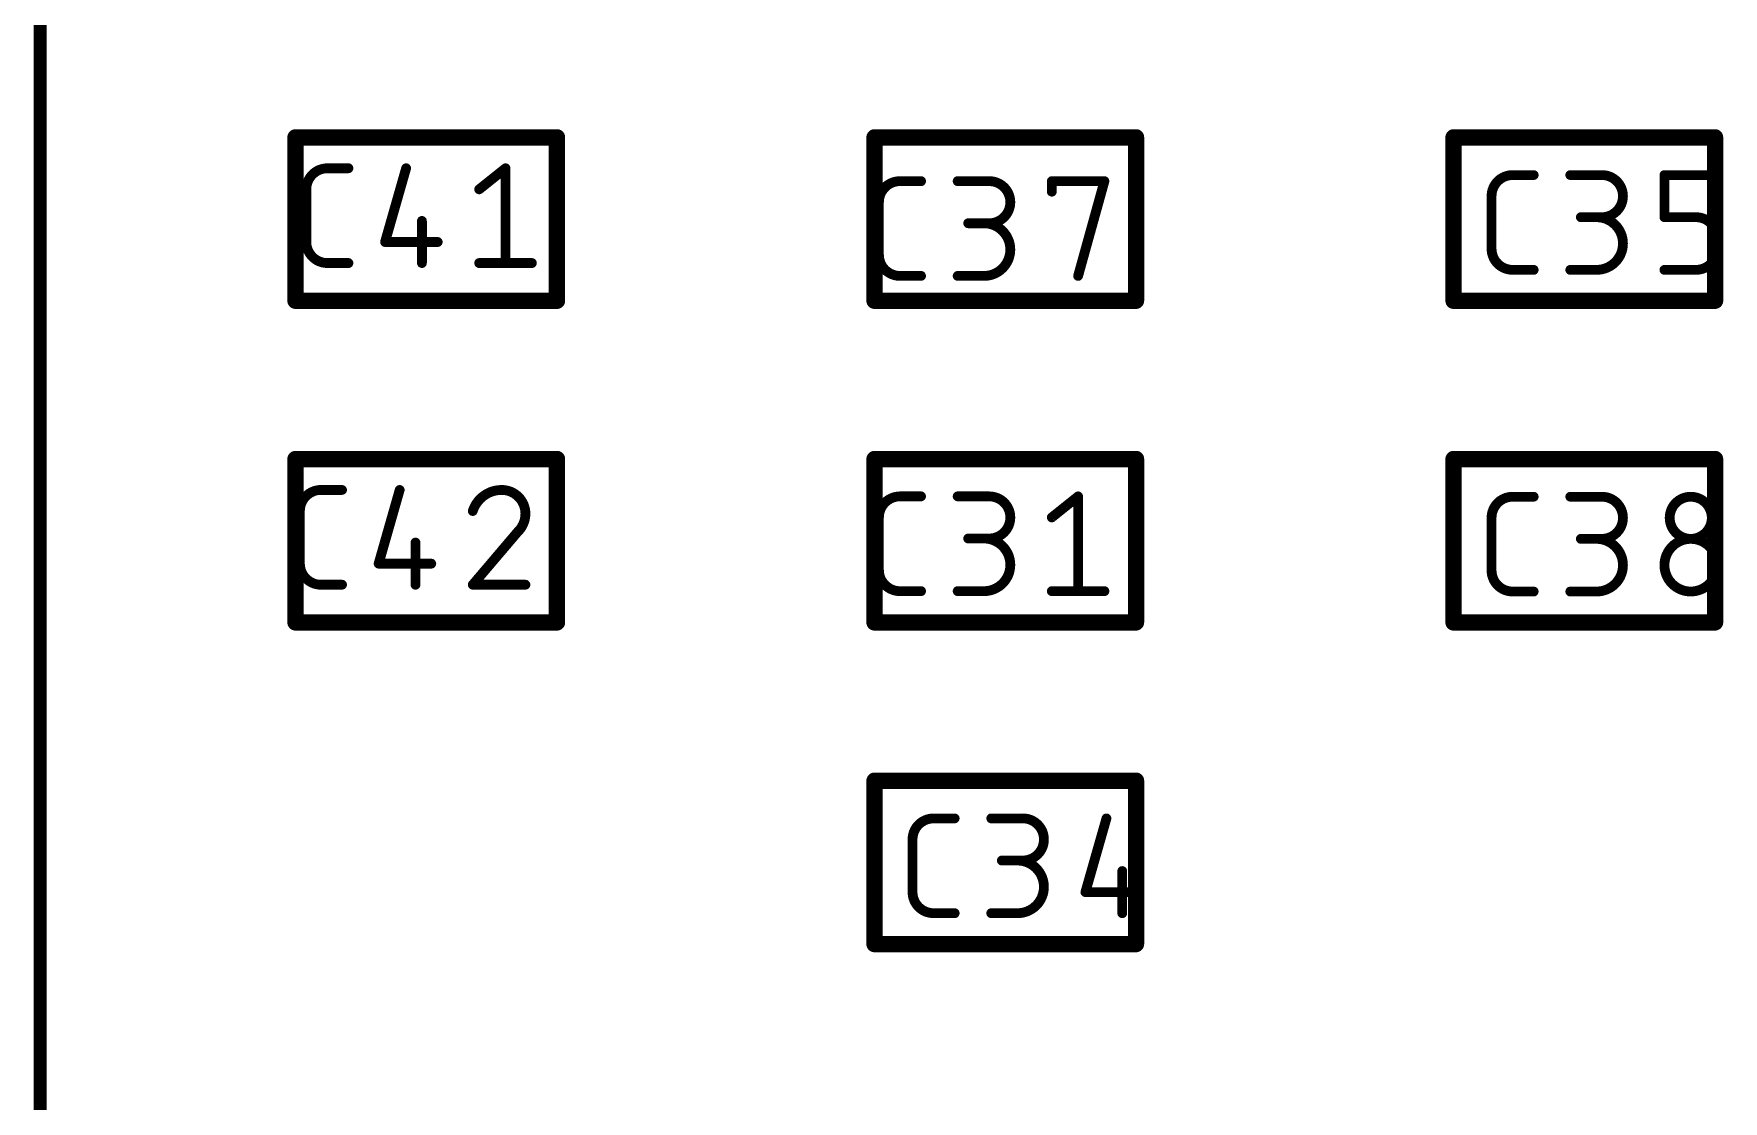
# Model space of a CAD drawing. Extents: x 0 to 107, y -11 to 54.
# Drawn here: x -0.05 to 13.08, y 27.64 to 35.94 of the extents above; entities that cross this region are included whole.
import ezdxf

# ---------------------------------------------------------------- set-up
doc = ezdxf.new("R2010")
doc.units = 0
doc.layers.add('117', color=253, linetype='CONTINUOUS')
doc.layers.add('21', color=253, linetype='CONTINUOUS')

msp = doc.modelspace()

# ---------------------------------------------------------------- linework, layer by layer
at = {"layer": '117'}
for points, const_width in [([(0, 52.5), (0, -9)], 0.1), ([(2.2318, 34.8947), (2.3955, 34.8947)], 0.0762), ([(2.8437, 34.8947), (2.68, 34.3218)], 0.0762), ([(3.4115, 34.731), (3.6161, 34.8947)], 0.0762), ([(3.6161, 34.8947), (3.6161, 34.1581)], 0.0762), ([(6.6818, 34.7947), (6.8455, 34.7947)], 0.0762), ([(7.13, 34.7947), (7.3755, 34.7947)], 0.0762), ([(7.8615, 34.7129), (7.8615, 34.7947)], 0.0762), ([(7.8615, 34.7947), (8.2707, 34.7947)], 0.0762), ([(8.2707, 34.7947), (8.0661, 34.0581)], 0.0762), ([(11.4429, 34.8419), (11.6066, 34.8419)], 0.0762), ([(11.8912, 34.8419), (12.1367, 34.8419)], 0.0762), ([(12.6227, 34.5145), (12.6227, 34.8419)], 0.0762), ([(12.6227, 34.8419), (13.0319, 34.8419)], 0.0762), ([(2.0681, 34.3218), (2.0681, 34.731)], 0.0762), ([(6.5181, 34.2218), (6.5181, 34.631)], 0.0762), ([(11.2793, 34.269), (11.2793, 34.6782)], 0.0762), ([(12.1367, 34.5145), (11.973, 34.5145)], 0.0762), ([(12.8682, 34.5145), (12.6227, 34.5145)], 0.0762), ([(2.9665, 34.4855), (2.9665, 34.1581)], 0.0762), ([(7.3755, 34.4673), (7.2119, 34.4673)], 0.0762), ([(2.68, 34.3218), (3.0892, 34.3218)], 0.0762), ([(13.0319, 34.269), (13.0319, 34.3508)], 0.0762), ([(2.3955, 34.1581), (2.2318, 34.1581)], 0.0762), ([(3.4115, 34.1581), (3.8208, 34.1581)], 0.0762), ([(11.6066, 34.1053), (11.4429, 34.1053)], 0.0762), ([(11.8912, 34.1053), (12.0958, 34.1053)], 0.0762), ([(12.6227, 34.1053), (12.8682, 34.1053)], 0.0762), ([(6.8455, 34.0581), (6.6818, 34.0581)], 0.0762), ([(7.13, 34.0581), (7.3346, 34.0581)], 0.0762), ([(2.1818, 32.3947), (2.3455, 32.3947)], 0.0762), ([(2.7937, 32.3947), (2.63, 31.8218)], 0.0762), ([(6.6818, 32.3447), (6.8455, 32.3447)], 0.0762), ([(7.13, 32.3447), (7.3755, 32.3447)], 0.0762), ([(7.8615, 32.181), (8.0661, 32.3447)], 0.0762), ([(8.0661, 32.3447), (8.0661, 31.6081)], 0.0762), ([(11.4429, 32.3419), (11.6066, 32.3419)], 0.0762), ([(11.8912, 32.3419), (12.1367, 32.3419)], 0.0762), ([(2.0181, 31.8218), (2.0181, 32.231)], 0.0762), ([(6.5181, 31.7718), (6.5181, 32.181)], 0.0762), ([(11.2793, 31.769), (11.2793, 32.1782)], 0.0762), ([(3.7094, 32.0673), (3.3615, 31.6581)], 0.0762), ([(7.3755, 32.0173), (7.2119, 32.0173)], 0.0762), ([(12.1367, 32.0145), (11.973, 32.0145)], 0.0762), ([(2.9165, 31.9855), (2.9165, 31.6581)], 0.0762), ([(2.63, 31.8218), (3.0392, 31.8218)], 0.0762), ([(2.3455, 31.6581), (2.1818, 31.6581)], 0.0762), ([(3.3615, 31.6581), (3.7708, 31.6581)], 0.0762), ([(6.8455, 31.6081), (6.6818, 31.6081)], 0.0762), ([(7.13, 31.6081), (7.3346, 31.6081)], 0.0762), ([(7.8615, 31.6081), (8.2707, 31.6081)], 0.0762), ([(11.6066, 31.6053), (11.4429, 31.6053)], 0.0762), ([(11.8912, 31.6053), (12.0958, 31.6053)], 0.0762), ([(6.9429, 29.8419), (7.1066, 29.8419)], 0.0762), ([(7.3912, 29.8419), (7.6367, 29.8419)], 0.0762), ([(8.2864, 29.8419), (8.1227, 29.269)], 0.0762), ([(6.7793, 29.269), (6.7793, 29.6782)], 0.0762), ([(7.6367, 29.5145), (7.473, 29.5145)], 0.0762), ([(8.4091, 29.4327), (8.4091, 29.1053)], 0.0762), ([(8.1227, 29.269), (8.5319, 29.269)], 0.0762), ([(7.1066, 29.1053), (6.9429, 29.1053)], 0.0762), ([(7.3912, 29.1053), (7.5958, 29.1053)], 0.0762)]:
    msp.add_lwpolyline(points, dxfattribs=dict(at, const_width=const_width))
for points, const_width in [([(2.2318, 34.8947, 0.4142), (2.0681, 34.731)], 0.0762), ([(2.2318, 34.9138, 1), (2.2318, 34.8757)], 0.0381), ([(2.2318, 34.8757, 1), (2.2318, 34.9137)], 0.0381), ([(2.3955, 34.8757, 1), (2.3955, 34.9138)], 0.0381), ([(2.862, 34.8895, 1), (2.8254, 34.8999)], 0.0381), ([(3.6352, 34.8947, 1), (3.5971, 34.8947)], 0.0381), ([(3.628, 34.8798, 1), (3.6042, 34.9096)], 0.0381), ([(6.6818, 34.7947, 0.4142), (6.5181, 34.631)], 0.0762), ([(6.6818, 34.8137, 1), (6.6818, 34.7756)], 0.0381), ([(6.6818, 34.7757, 1), (6.6818, 34.8137)], 0.0381), ([(6.8455, 34.7756, 1), (6.8455, 34.8137)], 0.0381), ([(7.13, 34.8137, 1), (7.13, 34.7756)], 0.0381), ([(7.3755, 34.4673, 1), (7.3755, 34.7947)], 0.0762), ([(7.3755, 34.8137, 1), (7.3755, 34.7756)], 0.0381), ([(7.3755, 34.7756, 1), (7.3755, 34.8137)], 0.0381), ([(7.8615, 34.8137, 1), (7.8615, 34.7756)], 0.0381), ([(7.8806, 34.7947, 1), (7.8425, 34.7947)], 0.0381), ([(8.2891, 34.7896, 1), (8.2524, 34.7998)], 0.0381), ([(8.2707, 34.7756, 1), (8.2707, 34.8137)], 0.0381), ([(11.4429, 34.8419, 0.4142), (11.2793, 34.6782)], 0.0762), ([(11.4429, 34.861, 1), (11.4429, 34.8229)], 0.0381), ([(11.4429, 34.8229, 1), (11.4429, 34.8609)], 0.0381), ([(11.6066, 34.8229, 1), (11.6066, 34.861)], 0.0381), ([(11.8912, 34.861, 1), (11.8912, 34.8229)], 0.0381), ([(12.1367, 34.5145, 1), (12.1367, 34.8419)], 0.0762), ([(12.1367, 34.861, 1), (12.1367, 34.8229)], 0.0381), ([(12.1367, 34.8229, 1), (12.1367, 34.861)], 0.0381), ([(12.6417, 34.8419, 1), (12.6036, 34.8419)], 0.0381), ([(12.6227, 34.861, 1), (12.6227, 34.8229)], 0.0381), ([(13.0319, 34.8229, 1), (13.0319, 34.861)], 0.0381), ([(2.0872, 34.731, 1), (2.0491, 34.731)], 0.0381), ([(2.0491, 34.731, 1), (2.0872, 34.731)], 0.0381), ([(3.3996, 34.7459, 1), (3.4234, 34.7161)], 0.0381), ([(6.5372, 34.631, 1), (6.4991, 34.631)], 0.0381), ([(7.8425, 34.7129, 1), (7.8806, 34.7129)], 0.0381), ([(11.2983, 34.6782, 1), (11.2602, 34.6782)], 0.0381), ([(11.2602, 34.6782, 1), (11.2983, 34.6782)], 0.0381), ([(6.4991, 34.631, 1), (6.5372, 34.631)], 0.0381), ([(11.973, 34.5336, 1), (11.973, 34.4955)], 0.0381), ([(12.0958, 34.1053, 1), (12.0958, 34.5145)], 0.0762), ([(12.0958, 34.5336, 1), (12.0958, 34.4955)], 0.0381), ([(12.1367, 34.5336, 1), (12.1367, 34.4955)], 0.0381), ([(12.1367, 34.4955, 1), (12.1367, 34.5336)], 0.0381), ([(12.6227, 34.5336, 1), (12.6227, 34.4955)], 0.0381), ([(12.6036, 34.5145, 1), (12.6417, 34.5145)], 0.0381), ([(13.0319, 34.3508, 0.4142), (12.8682, 34.5145)], 0.0762), ([(12.8682, 34.5336, 1), (12.8682, 34.4955)], 0.0381), ([(12.8682, 34.4955, 1), (12.8682, 34.5336)], 0.0381), ([(2.9855, 34.4855, 1), (2.9474, 34.4855)], 0.0381), ([(7.2119, 34.4864, 1), (7.2119, 34.4483)], 0.0381), ([(7.3346, 34.4864, 1), (7.3346, 34.4483)], 0.0381), ([(7.3346, 34.0581, 1), (7.3346, 34.4673)], 0.0762), ([(7.3755, 34.4864, 1), (7.3755, 34.4483)], 0.0381), ([(7.3755, 34.4483, 1), (7.3755, 34.4864)], 0.0381), ([(2.0681, 34.3218, 0.4142), (2.2318, 34.1581)], 0.0762), ([(2.0872, 34.3218, 1), (2.0491, 34.3218)], 0.0381), ([(2.0491, 34.3218, 1), (2.0872, 34.3218)], 0.0381), ([(2.68, 34.3408, 1), (2.68, 34.3027)], 0.0381), ([(2.6617, 34.327, 1), (2.6983, 34.3166)], 0.0381), ([(3.0892, 34.3027, 1), (3.0892, 34.3408)], 0.0381), ([(11.2983, 34.269, 1), (11.2602, 34.269)], 0.0381), ([(11.2602, 34.269, 1), (11.2983, 34.269)], 0.0381), ([(11.2793, 34.269, 0.4142), (11.4429, 34.1053)], 0.0762), ([(12.8682, 34.1053, 0.4142), (13.0319, 34.269)], 0.0762), ([(13.0509, 34.269, 1), (13.0128, 34.269)], 0.0381), ([(13.051, 34.3508, 1), (13.0129, 34.3508)], 0.0381), ([(13.0129, 34.3508, 1), (13.051, 34.3508)], 0.0381), ([(13.0129, 34.269, 1), (13.051, 34.269)], 0.0381), ([(2.2318, 34.1772, 1), (2.2318, 34.1391)], 0.0381), ([(2.2318, 34.1391, 1), (2.2318, 34.1772)], 0.0381), ([(2.3955, 34.1391, 1), (2.3955, 34.1772)], 0.0381), ([(2.9474, 34.1581, 1), (2.9855, 34.1581)], 0.0381), ([(3.4115, 34.1772, 1), (3.4115, 34.1391)], 0.0381), ([(3.5971, 34.1581, 1), (3.6352, 34.1581)], 0.0381), ([(3.8208, 34.1391, 1), (3.8208, 34.1772)], 0.0381), ([(6.5181, 34.2218, 0.4142), (6.6818, 34.0581)], 0.0762), ([(6.5372, 34.2218, 1), (6.4991, 34.2218)], 0.0381), ([(6.4991, 34.2218, 1), (6.5372, 34.2218)], 0.0381), ([(11.4429, 34.1243, 1), (11.4429, 34.0862)], 0.0381), ([(11.4429, 34.0862, 1), (11.4429, 34.1243)], 0.0381), ([(11.6066, 34.0862, 1), (11.6066, 34.1243)], 0.0381), ([(11.8912, 34.1243, 1), (11.8912, 34.0862)], 0.0381), ([(12.0958, 34.1243, 1), (12.0958, 34.0862)], 0.0381), ([(12.0958, 34.0862, 1), (12.0958, 34.1243)], 0.0381), ([(12.6227, 34.1243, 1), (12.6227, 34.0862)], 0.0381), ([(12.8682, 34.1243, 1), (12.8682, 34.0862)], 0.0381), ([(12.8682, 34.0862, 1), (12.8682, 34.1243)], 0.0381), ([(6.6818, 34.0772, 1), (6.6818, 34.0391)], 0.0381), ([(6.6818, 34.0391, 1), (6.6818, 34.0772)], 0.0381), ([(6.8455, 34.0391, 1), (6.8455, 34.0772)], 0.0381), ([(7.13, 34.0772, 1), (7.13, 34.0391)], 0.0381), ([(7.3346, 34.0772, 1), (7.3346, 34.0391)], 0.0381), ([(7.3346, 34.0391, 1), (7.3346, 34.0772)], 0.0381), ([(8.0478, 34.0632, 1), (8.0845, 34.053)], 0.0381), ([(2.1818, 32.3947, 0.4142), (2.0181, 32.231)], 0.0762), ([(2.1818, 32.4138, 1), (2.1818, 32.3757)], 0.0381), ([(2.1818, 32.3757, 1), (2.1818, 32.4137)], 0.0381), ([(2.3455, 32.3757, 1), (2.3455, 32.4138)], 0.0381), ([(2.812, 32.3895, 1), (2.7754, 32.3999)], 0.0381), ([(3.5866, 32.3947, 0.3252), (3.3615, 32.231)], 0.0762), ([(3.5866, 32.4138, 1), (3.5866, 32.3757)], 0.0381), ([(3.7708, 32.2106, 0.4142), (3.5866, 32.3947)], 0.0762), ([(3.5866, 32.3757, 1), (3.5866, 32.4137)], 0.0381), ([(6.6818, 32.3447, 0.4142), (6.5181, 32.181)], 0.0762), ([(6.6818, 32.3638, 1), (6.6818, 32.3257)], 0.0381), ([(6.6818, 32.3257, 1), (6.6818, 32.3637)], 0.0381), ([(6.8455, 32.3257, 1), (6.8455, 32.3638)], 0.0381), ([(7.13, 32.3638, 1), (7.13, 32.3257)], 0.0381), ([(7.3755, 32.0173, 1), (7.3755, 32.3447)], 0.0762), ([(7.3755, 32.3638, 1), (7.3755, 32.3257)], 0.0381), ([(7.3755, 32.3257, 1), (7.3755, 32.3638)], 0.0381), ([(8.0852, 32.3447, 1), (8.0471, 32.3447)], 0.0381), ([(8.078, 32.3298, 1), (8.0542, 32.3596)], 0.0381), ([(11.4429, 32.3419, 0.4142), (11.2793, 32.1782)], 0.0762), ([(11.4429, 32.361, 1), (11.4429, 32.3229)], 0.0381), ([(11.4429, 32.3229, 1), (11.4429, 32.3609)], 0.0381), ([(11.6066, 32.3229, 1), (11.6066, 32.361)], 0.0381), ([(11.8912, 32.361, 1), (11.8912, 32.3229)], 0.0381), ([(12.1367, 32.0145, 1), (12.1367, 32.3419)], 0.0762), ([(12.1367, 32.361, 1), (12.1367, 32.3229)], 0.0381), ([(12.1367, 32.3229, 1), (12.1367, 32.361)], 0.0381), ([(12.991, 32.1782, 1), (12.6636, 32.1782)], 0.0762), ([(2.0372, 32.231, 1), (1.999, 32.231)], 0.0381), ([(1.999, 32.231, 1), (2.0372, 32.231)], 0.0381), ([(3.3434, 32.2369, 1), (3.3796, 32.2251)], 0.0381), ([(3.7094, 32.0673, 0.2053), (3.7708, 32.2106)], 0.0762), ([(3.7898, 32.2105, 1), (3.7517, 32.2106)], 0.0381), ([(3.7517, 32.2106, 1), (3.7898, 32.2106)], 0.0381), ([(6.5372, 32.181, 1), (6.4991, 32.181)], 0.0381), ([(6.4991, 32.181, 1), (6.5372, 32.181)], 0.0381), ([(7.8496, 32.1959, 1), (7.8734, 32.1661)], 0.0381), ([(11.2983, 32.1782, 1), (11.2602, 32.1782)], 0.0381), ([(11.2602, 32.1782, 1), (11.2983, 32.1782)], 0.0381), ([(12.6636, 32.1782, 1), (12.991, 32.1782)], 0.0762), ([(12.6826, 32.1782, 1), (12.6445, 32.1782)], 0.0381), ([(12.6446, 32.1782, 1), (12.6827, 32.1782)], 0.0381), ([(13.01, 32.1782, 1), (12.9719, 32.1782)], 0.0381), ([(12.9719, 32.1782, 1), (13.01, 32.1782)], 0.0381), ([(3.6962, 32.0811, 1), (3.7225, 32.0535)], 0.0381), ([(3.7239, 32.055, 1), (3.6949, 32.0797)], 0.0381), ([(7.2119, 32.0364, 1), (7.2119, 31.9983)], 0.0381), ([(7.3346, 32.0364, 1), (7.3346, 31.9983)], 0.0381), ([(7.3346, 31.6081, 1), (7.3346, 32.0173)], 0.0762), ([(7.3755, 32.0364, 1), (7.3755, 31.9983)], 0.0381), ([(7.3755, 31.9983, 1), (7.3755, 32.0364)], 0.0381), ([(11.973, 32.0336, 1), (11.973, 31.9955)], 0.0381), ([(12.0958, 31.6053, 1), (12.0958, 32.0145)], 0.0762), ([(12.0958, 32.0336, 1), (12.0958, 31.9955)], 0.0381), ([(12.1367, 32.0336, 1), (12.1367, 31.9955)], 0.0381), ([(12.1367, 31.9955, 1), (12.1367, 32.0336)], 0.0381), ([(13.0319, 31.8099, 1), (12.6227, 31.8099)], 0.0762), ([(2.9355, 31.9855, 1), (2.8974, 31.9855)], 0.0381), ([(2.0181, 31.8218, 0.4142), (2.1818, 31.6581)], 0.0762), ([(2.0372, 31.8218, 1), (1.999, 31.8218)], 0.0381), ([(1.999, 31.8218, 1), (2.0372, 31.8218)], 0.0381), ([(2.63, 31.8408, 1), (2.63, 31.8027)], 0.0381), ([(2.6117, 31.827, 1), (2.6483, 31.8166)], 0.0381), ([(3.0392, 31.8027, 1), (3.0392, 31.8408)], 0.0381), ([(6.5181, 31.7718, 0.4142), (6.6818, 31.6081)], 0.0762), ([(6.5372, 31.7718, 1), (6.4991, 31.7718)], 0.0381), ([(6.4991, 31.7718, 1), (6.5372, 31.7718)], 0.0381), ([(11.2983, 31.769, 1), (11.2602, 31.769)], 0.0381), ([(11.2602, 31.769, 1), (11.2983, 31.769)], 0.0381), ([(11.2793, 31.769, 0.4142), (11.4429, 31.6053)], 0.0762), ([(12.6227, 31.8099, 1), (13.0319, 31.8099)], 0.0762), ([(12.6417, 31.8099, 1), (12.6036, 31.8099)], 0.0381), ([(12.6036, 31.8099, 1), (12.6417, 31.8099)], 0.0381), ([(13.0128, 31.8099, 1), (13.0509, 31.8099)], 0.0381), ([(13.051, 31.8099, 1), (13.0129, 31.8099)], 0.0381), ([(2.1818, 31.6772, 1), (2.1818, 31.6391)], 0.0381), ([(2.1818, 31.6391, 1), (2.1818, 31.6772)], 0.0381), ([(2.3455, 31.6391, 1), (2.3455, 31.6772)], 0.0381), ([(2.8974, 31.6581, 1), (2.9355, 31.6581)], 0.0381), ([(3.3615, 31.6772, 1), (3.3615, 31.6391)], 0.0381), ([(3.347, 31.6704, 1), (3.376, 31.6458)], 0.0381), ([(3.7708, 31.6391, 1), (3.7708, 31.6772)], 0.0381), ([(6.6818, 31.6272, 1), (6.6818, 31.5891)], 0.0381), ([(6.6818, 31.5891, 1), (6.6818, 31.6272)], 0.0381), ([(6.8455, 31.5891, 1), (6.8455, 31.6272)], 0.0381), ([(7.13, 31.6272, 1), (7.13, 31.5891)], 0.0381), ([(7.3346, 31.6272, 1), (7.3346, 31.5891)], 0.0381), ([(7.3346, 31.5891, 1), (7.3346, 31.6272)], 0.0381), ([(7.8615, 31.6272, 1), (7.8615, 31.5891)], 0.0381), ([(8.2707, 31.5891, 1), (8.2707, 31.6272)], 0.0381), ([(11.4429, 31.6244, 1), (11.4429, 31.5863)], 0.0381), ([(11.4429, 31.5863, 1), (11.4429, 31.6244)], 0.0381), ([(11.6066, 31.5863, 1), (11.6066, 31.6244)], 0.0381), ([(11.8912, 31.6244, 1), (11.8912, 31.5863)], 0.0381), ([(12.0958, 31.6244, 1), (12.0958, 31.5863)], 0.0381), ([(12.0958, 31.5863, 1), (12.0958, 31.6244)], 0.0381), ([(8.0471, 31.6081, 1), (8.0852, 31.6081)], 0.0381), ([(6.9429, 29.8419, 0.4142), (6.7793, 29.6782)], 0.0762), ([(6.9429, 29.861, 1), (6.9429, 29.8229)], 0.0381), ([(6.9429, 29.8229, 1), (6.9429, 29.8609)], 0.0381), ([(7.1066, 29.8229, 1), (7.1066, 29.861)], 0.0381), ([(7.3912, 29.861, 1), (7.3912, 29.8229)], 0.0381), ([(7.6367, 29.861, 1), (7.6367, 29.8229)], 0.0381), ([(7.6367, 29.5145, 1), (7.6367, 29.8419)], 0.0762), ([(7.6367, 29.8229, 1), (7.6367, 29.861)], 0.0381), ([(8.3047, 29.8367, 1), (8.268, 29.8471)], 0.0381), ([(6.7983, 29.6782, 1), (6.7602, 29.6782)], 0.0381), ([(6.7602, 29.6782, 1), (6.7983, 29.6782)], 0.0381), ([(7.473, 29.5336, 1), (7.473, 29.4955)], 0.0381), ([(7.5958, 29.1053, 1), (7.5958, 29.5145)], 0.0762), ([(7.5958, 29.5336, 1), (7.5958, 29.4955)], 0.0381), ([(7.6367, 29.5336, 1), (7.6367, 29.4955)], 0.0381), ([(7.6367, 29.4955, 1), (7.6367, 29.5336)], 0.0381), ([(8.4282, 29.4327, 1), (8.3901, 29.4327)], 0.0381), ([(6.7793, 29.269, 0.4142), (6.9429, 29.1053)], 0.0762), ([(6.7983, 29.269, 1), (6.7602, 29.269)], 0.0381), ([(6.7602, 29.269, 1), (6.7983, 29.269)], 0.0381), ([(8.1227, 29.288, 1), (8.1227, 29.2499)], 0.0381), ([(8.1044, 29.2742, 1), (8.141, 29.2638)], 0.0381), ([(8.5319, 29.2499, 1), (8.5319, 29.288)], 0.0381), ([(6.9429, 29.1243, 1), (6.9429, 29.0862)], 0.0381), ([(6.9429, 29.0862, 1), (6.9429, 29.1243)], 0.0381), ([(7.1066, 29.0862, 1), (7.1066, 29.1243)], 0.0381), ([(7.3912, 29.1243, 1), (7.3912, 29.0862)], 0.0381), ([(7.5958, 29.1243, 1), (7.5958, 29.0862)], 0.0381), ([(7.5958, 29.0862, 1), (7.5958, 29.1243)], 0.0381), ([(8.3901, 29.1053, 1), (8.4282, 29.1053)], 0.0381)]:
    msp.add_lwpolyline(points, format="xyb", dxfattribs=dict(at, const_width=const_width))
at = {"layer": '21', "const_width": 0.0635}
for points in [[(1.984, 35.1668, 1), (1.984, 35.1033)], [(2.0158, 35.135, 1), (1.9523, 35.135)], [(4.0477, 35.135, 1), (3.9842, 35.135)], [(4.016, 35.1033, 1), (4.016, 35.1668)], [(6.484, 35.1668, 1), (6.484, 35.1033)], [(6.5157, 35.135, 1), (6.4523, 35.135)], [(8.5478, 35.135, 1), (8.4842, 35.135)], [(8.516, 35.1033, 1), (8.516, 35.1668)], [(11.0158, 35.135, 1), (10.9522, 35.135)], [(10.984, 35.1668, 1), (10.984, 35.1033)], [(13.0478, 35.135, 1), (12.9842, 35.135)], [(13.016, 35.1033, 1), (13.016, 35.1668)], [(1.984, 33.8968, 1), (1.984, 33.8332)], [(1.9523, 33.865, 1), (2.0158, 33.865)], [(3.9842, 33.865, 1), (4.0477, 33.865)], [(4.016, 33.8332, 1), (4.016, 33.8968)], [(6.484, 33.8968, 1), (6.484, 33.8332)], [(6.4523, 33.865, 1), (6.5157, 33.865)], [(8.4842, 33.865, 1), (8.5478, 33.865)], [(8.516, 33.8332, 1), (8.516, 33.8968)], [(10.984, 33.8968, 1), (10.984, 33.8332)], [(10.9522, 33.865, 1), (11.0158, 33.865)], [(12.9842, 33.865, 1), (13.0478, 33.865)], [(13.016, 33.8332, 1), (13.016, 33.8968)], [(1.984, 32.6668, 1), (1.984, 32.6033)], [(2.0158, 32.635, 1), (1.9523, 32.635)], [(4.0477, 32.635, 1), (3.9842, 32.635)], [(4.016, 32.6033, 1), (4.016, 32.6668)], [(6.484, 32.6668, 1), (6.484, 32.6033)], [(6.5157, 32.635, 1), (6.4523, 32.635)], [(8.5478, 32.635, 1), (8.4842, 32.635)], [(8.516, 32.6033, 1), (8.516, 32.6668)], [(11.0158, 32.635, 1), (10.9522, 32.635)], [(10.984, 32.6668, 1), (10.984, 32.6033)], [(13.0478, 32.635, 1), (12.9842, 32.635)], [(13.016, 32.6033, 1), (13.016, 32.6668)], [(1.984, 31.3968, 1), (1.984, 31.3333)], [(1.9523, 31.365, 1), (2.0158, 31.365)], [(3.9842, 31.365, 1), (4.0477, 31.365)], [(4.016, 31.3333, 1), (4.016, 31.3968)], [(6.484, 31.3968, 1), (6.484, 31.3333)], [(6.4523, 31.365, 1), (6.5157, 31.365)], [(8.4842, 31.365, 1), (8.5478, 31.365)], [(8.516, 31.3333, 1), (8.516, 31.3968)], [(10.9522, 31.365, 1), (11.0158, 31.365)], [(10.984, 31.3968, 1), (10.984, 31.3333)], [(12.9842, 31.365, 1), (13.0478, 31.365)], [(13.016, 31.3333, 1), (13.016, 31.3968)], [(6.484, 30.1668, 1), (6.484, 30.1033)], [(6.5157, 30.135, 1), (6.4523, 30.135)], [(8.5478, 30.135, 1), (8.4842, 30.135)], [(8.516, 30.1033, 1), (8.516, 30.1668)], [(6.484, 28.8968, 1), (6.484, 28.8333)], [(6.4523, 28.865, 1), (6.5157, 28.865)], [(8.4842, 28.865, 1), (8.5478, 28.865)], [(8.516, 28.8333, 1), (8.516, 28.8968)]]:
    msp.add_lwpolyline(points, format="xyb", dxfattribs=at)
at = {"layer": '21', "const_width": 0.127}
for points in [[(1.984, 35.135), (1.984, 33.865)], [(1.984, 35.135), (4.016, 35.135)], [(4.016, 35.135), (4.016, 33.865)], [(6.484, 33.865), (6.484, 35.135)], [(8.516, 35.135), (6.484, 35.135)], [(8.516, 33.865), (8.516, 35.135)], [(10.984, 35.135), (10.984, 33.865)], [(10.984, 35.135), (13.016, 35.135)], [(13.016, 35.135), (13.016, 33.865)], [(1.984, 33.865), (4.016, 33.865)], [(8.516, 33.865), (6.484, 33.865)], [(10.984, 33.865), (13.016, 33.865)], [(1.984, 32.635), (1.984, 31.365)], [(1.984, 32.635), (4.016, 32.635)], [(4.016, 32.635), (4.016, 31.365)], [(6.484, 31.365), (6.484, 32.635)], [(8.516, 32.635), (6.484, 32.635)], [(8.516, 31.365), (8.516, 32.635)], [(10.984, 32.635), (10.984, 31.365)], [(10.984, 32.635), (13.016, 32.635)], [(13.016, 32.635), (13.016, 31.365)], [(1.984, 31.365), (4.016, 31.365)], [(8.516, 31.365), (6.484, 31.365)], [(10.984, 31.365), (13.016, 31.365)], [(6.484, 28.865), (6.484, 30.135)], [(8.516, 30.135), (6.484, 30.135)], [(8.516, 28.865), (8.516, 30.135)], [(8.516, 28.865), (6.484, 28.865)]]:
    msp.add_lwpolyline(points, dxfattribs=at)

doc.saveas('drawing.dxf')
